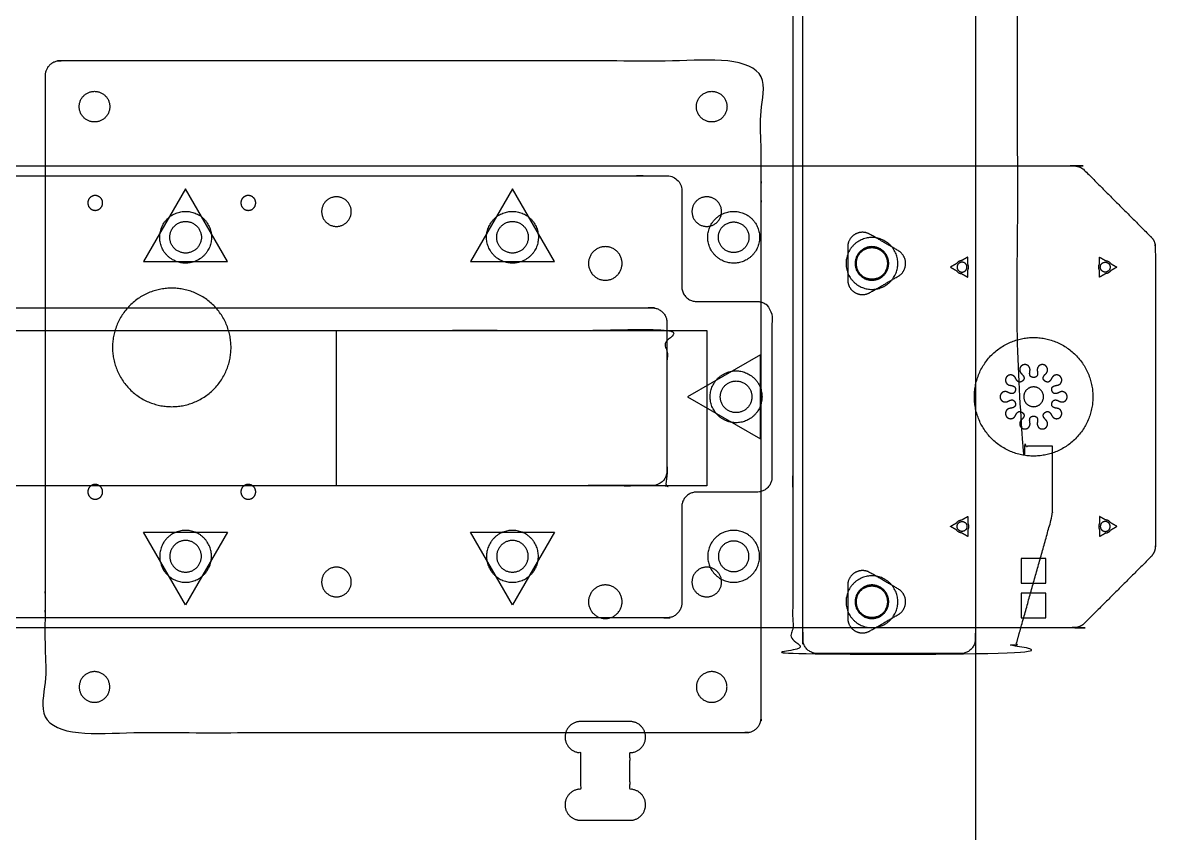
# Model space of a CAD drawing. Header units: millimetres. Extents: x -5 to 580, y 325 to 896.
# Drawn here: x 350.1 to 579.5, y 424.6 to 588.8 of the extents above; entities that cross this region are included whole.
import ezdxf

# ---------------------------------------------------------------- set-up
doc = ezdxf.new("R2010")
doc.units = ezdxf.units.MM
doc.header["$MEASUREMENT"] = 0
for name, color, linetype, true_color in [('Machine bed', 18, 'Continuous', 0x000000), ('X foundation', 18, 'Continuous', 0x000000), ('X plate', 18, 'Continuous', 0x000000), ('Y foundations', 18, 'Continuous', 0x000000), ('Y plates', 18, 'Continuous', 0x000000), ('Z plate', 18, 'Continuous', 0x000000)]:
    doc.layers.add(name, color=color, linetype=linetype, true_color=true_color)

msp = doc.modelspace()

# ---------------------------------------------------------------- linework, layer by layer
at = {"layer": 'Machine bed'}
for points, weights, knots in [([(279.9, 401), (282.13, 403.23), (284.35, 401), (350, 401), (415.65, 401), (417.87, 403.23), (420.1, 401), (422.33, 398.77), (420.1, 396.55), (420.1, 394.27), (420.1, 392), (420.1, 391.5), (420.6, 391.5), (425.1, 391.5), (439.6, 391.5), (440.1, 391.5), (440.1, 392), (440.1, 394.27), (440.1, 396.55), (437.87, 398.77), (440.1, 401), (442.33, 403.23), (444.55, 401), (468.1, 401), (491.65, 401), (493.87, 403.23), (496.1, 401), (498.33, 398.77), (496.1, 396.55), (496.1, 394.27), (496.1, 392), (496.1, 391.5), (496.6, 391.5), (511.1, 391.5), (515.6, 391.5), (516.1, 391.5), (516.1, 392), (516.1, 394.27), (516.1, 396.55), (513.87, 398.77), (516.1, 401), (518.33, 403.23), (520.55, 401), (525.8, 401), (543.05, 401), (543.05, 645.5), (543.05, 890), (543.05, 893), (540.05, 893), (350, 893), (159.95, 893), (156.95, 893), (156.95, 890), (156.95, 645.5), (156.95, 401), (162.2, 401), (179.45, 401), (181.67, 403.23), (183.9, 401), (186.13, 398.77), (183.9, 396.55), (183.9, 394.27), (183.9, 392), (183.9, 391.5), (184.4, 391.5), (188.9, 391.5), (203.4, 391.5), (203.9, 391.5), (203.9, 392), (203.9, 394.27), (203.9, 396.55), (201.67, 398.77), (203.9, 401), (206.13, 403.23), (208.35, 401), (231.9, 401), (255.45, 401), (257.67, 403.23), (259.9, 401), (262.13, 398.77), (259.9, 396.55), (259.9, 394.27), (259.9, 392), (259.9, 391.5), (260.4, 391.5), (274.9, 391.5), (279.4, 391.5), (279.9, 391.5), (279.9, 392), (279.9, 394.27), (279.9, 396.55), (277.67, 398.77), (279.9, 401)], [1, 0.707106781187, 1, 1, 1, 0.707106781187, 1, 0.707106781187, 1, 1, 1, 0.707106781184, 1, 1, 1, 0.707106781187, 1, 1, 1, 0.707106781187, 1, 0.707106781187, 1, 1, 1, 0.707106781187, 1, 0.707106781187, 1, 1, 1, 0.707106781183, 1, 1, 1, 0.707106781179, 1, 1, 1, 0.707106781187, 1, 0.707106781187, 1, 1, 1, 1, 1, 0.707106781187, 1, 1, 1, 0.707106781187, 1, 1, 1, 1, 1, 0.707106781187, 1, 0.707106781187, 1, 1, 1, 0.707106781187, 1, 1, 1, 0.707106781188, 1, 1, 1, 0.707106781187, 1, 0.707106781187, 1, 1, 1, 0.707106781187, 1, 0.707106781187, 1, 1, 1, 0.707106781187, 1, 1, 1, 0.707106781181, 1, 1, 1, 0.707106781187, 1], [0, 0, 0, 4.948008, 4.948008, 112.238463, 112.238463, 117.186471, 117.186471, 122.13448, 122.13448, 122.870879, 122.870879, 123.656278, 123.656278, 129.769078, 129.769078, 130.554476, 130.554476, 131.290875, 131.290875, 136.238884, 136.238884, 141.186892, 141.186892, 232.277347, 232.277347, 237.225355, 237.225355, 242.173364, 242.173364, 242.909763, 242.909763, 243.695161, 243.695161, 249.807961, 249.807961, 250.593359, 250.593359, 251.329759, 251.329759, 256.277767, 256.277767, 261.225776, 261.225776, 271.722326, 271.722326, 701.08818, 701.08818, 705.800569, 705.800569, 1085.903215, 1085.903215, 1090.615604, 1090.615604, 1519.981457, 1519.981457, 1530.478008, 1530.478008, 1535.426016, 1535.426016, 1540.374025, 1540.374025, 1541.110424, 1541.110424, 1541.895822, 1541.895822, 1548.008622, 1548.008622, 1548.79402, 1548.79402, 1549.53042, 1549.53042, 1554.478428, 1554.478428, 1559.426437, 1559.426437, 1650.516891, 1650.516891, 1655.4649, 1655.4649, 1660.412908, 1660.412908, 1661.149308, 1661.149308, 1661.934706, 1661.934706, 1668.047506, 1668.047506, 1668.832904, 1668.832904, 1669.569304, 1669.569304, 1674.517312, 1674.517312, 1674.517312]), ([(527.42, 542.6), (528.92, 541.73), (528.92, 540), (528.92, 538.27), (527.42, 537.4), (524.56, 535.75), (521.69, 534.09), (520.19, 533.23), (518.69, 534.09), (517.19, 534.96), (517.19, 536.69), (517.19, 540), (517.19, 543.31), (517.19, 545.04), (518.69, 545.91), (520.19, 546.77), (521.69, 545.91), (524.56, 544.25), (527.42, 542.6)], [1, 0.866025403784, 1, 0.866025403784, 1, 1, 1, 0.866025403784, 1, 0.866025403784, 1, 1, 1, 0.866025403784, 1, 0.866025403784, 1, 1, 1], [0, 0, 0, 3.141593, 3.141593, 6.283185, 6.283185, 12.395289, 12.395289, 15.536881, 15.536881, 18.678474, 18.678474, 24.790578, 24.790578, 27.93217, 27.93217, 31.073763, 31.073763, 37.185866, 37.185866, 37.185866]), ([(471.5, 540), (471.5, 536.6), (468.1, 536.6), (464.7, 536.6), (464.7, 540), (464.7, 543.4), (468.1, 543.4), (471.5, 543.4), (471.5, 540)], [1, 0.707106781187, 1, 0.707106781187, 1, 0.707106781187, 1, 0.707106781187, 1], [-20.106193, -20.106193, -20.106193, -15.079645, -15.079645, -10.053096, -10.053096, -5.026548, -5.026548, 0, 0, 0]), ([(525.5, 540), (525.5, 536.6), (522.1, 536.6), (518.7, 536.6), (518.7, 540), (518.7, 543.4), (522.1, 543.4), (525.5, 543.4), (525.5, 540)], [1, 0.707106781187, 1, 0.707106781187, 1, 0.707106781187, 1, 0.707106781187, 1], [-20.106193, -20.106193, -20.106193, -15.079645, -15.079645, -10.053096, -10.053096, -5.026548, -5.026548, 0, 0, 0]), ([(527.42, 474.1), (528.92, 473.23), (528.92, 471.5), (528.92, 469.77), (527.42, 468.9), (524.56, 467.25), (521.69, 465.59), (520.19, 464.73), (518.69, 465.59), (517.19, 466.46), (517.19, 468.19), (517.19, 471.5), (517.19, 474.81), (517.19, 476.54), (518.69, 477.41), (520.19, 478.27), (521.69, 477.41), (524.56, 475.75), (527.42, 474.1)], [1, 0.866025403784, 1, 0.866025403784, 1, 1, 1, 0.866025403784, 1, 0.866025403784, 1, 1, 1, 0.866025403784, 1, 0.866025403784, 1, 1, 1], [0, 0, 0, 3.141593, 3.141593, 6.283185, 6.283185, 12.395289, 12.395289, 15.536881, 15.536881, 18.678474, 18.678474, 24.790578, 24.790578, 27.93217, 27.93217, 31.073763, 31.073763, 37.185866, 37.185866, 37.185866]), ([(471.5, 471.5), (471.5, 468.1), (468.1, 468.1), (464.7, 468.1), (464.7, 471.5), (464.7, 474.9), (468.1, 474.9), (471.5, 474.9), (471.5, 471.5)], [1, 0.707106781187, 1, 0.707106781187, 1, 0.707106781187, 1, 0.707106781187, 1], [-20.106193, -20.106193, -20.106193, -15.079645, -15.079645, -10.053096, -10.053096, -5.026548, -5.026548, 0, 0, 0]), ([(525.5, 471.5), (525.5, 468.1), (522.1, 468.1), (518.7, 468.1), (518.7, 471.5), (518.7, 474.9), (522.1, 474.9), (525.5, 474.9), (525.5, 471.5)], [1, 0.707106781187, 1, 0.707106781187, 1, 0.707106781187, 1, 0.707106781187, 1], [-20.106193, -20.106193, -20.106193, -15.079645, -15.079645, -10.053096, -10.053096, -5.026548, -5.026548, 0, 0, 0]), ([(463.1, 447.25), (468.1, 447.25), (473.1, 447.25), (476.25, 447.25), (476.25, 444.1), (476.25, 440.95), (473.1, 440.95), (473.1, 437.25), (473.1, 433.55), (476.25, 433.55), (476.25, 430.4), (476.25, 427.25), (473.1, 427.25), (468.1, 427.25), (463.1, 427.25), (459.95, 427.25), (459.95, 430.4), (459.95, 433.55), (463.1, 433.55), (463.1, 437.25), (463.1, 440.95), (459.95, 440.95), (459.95, 444.1), (459.95, 447.25), (463.1, 447.25)], [1, 1, 1, 0.707106781187, 1, 0.707106781187, 1, 1, 1, 0.707106781187, 1, 0.707106781187, 1, 1, 1, 0.707106781187, 1, 0.707106781187, 1, 1, 1, 0.707106781187, 1, 0.707106781187, 1], [13.584, 13.584, 13.584, 20.376, 20.376, 25.324008, 25.324008, 30.272017, 30.272017, 32.785057, 32.785057, 37.733065, 37.733065, 42.681074, 42.681074, 49.473074, 49.473074, 54.421082, 54.421082, 59.369091, 59.369091, 61.882131, 61.882131, 66.830139, 66.830139, 71.778147, 71.778147, 71.778147])]:
    msp.add_rational_spline(points, weights, degree=2, knots=knots, dxfattribs=at)
at = {"layer": 'X foundation'}
for points in [[(383.1, 555.12), (374.6, 540.39), (391.6, 540.39)], [(449.3, 555.12), (440.8, 540.39), (457.8, 540.39)], [(484.77, 513), (499.5, 504.5), (499.5, 521.5)], [(383.1, 470.88), (374.6, 485.61), (391.6, 485.61)], [(449.3, 470.88), (440.8, 485.61), (457.8, 485.61)]]:
    msp.add_lwpolyline(points, close=True, dxfattribs=at)
for points, weights, knots in [([(216.41, 535.3), (216.41, 532.3), (213.41, 532.3), (206.16, 532.3), (199.92, 532.3), (196.92, 532.3), (196.92, 529.3), (196.92, 513), (196.92, 496.7), (196.92, 493.7), (199.92, 493.7), (206.16, 493.7), (213.41, 493.7), (216.41, 493.7), (216.41, 490.7), (216.41, 480.97), (216.41, 471.25), (216.41, 468.25), (219.41, 468.25), (350, 468.25), (480.59, 468.25), (483.59, 468.25), (483.59, 471.25), (483.59, 480.97), (483.59, 490.7), (483.59, 493.7), (486.59, 493.7), (493.22, 493.7), (498.85, 493.7), (501.85, 493.7), (501.85, 496.7), (501.85, 513), (501.85, 529.3), (501.85, 532.3), (498.85, 532.3), (493.22, 532.3), (486.59, 532.3), (483.59, 532.3), (483.59, 535.3), (483.59, 545.02), (483.59, 554.75), (483.59, 557.75), (480.59, 557.75), (350, 557.75), (219.41, 557.75), (216.41, 557.75), (216.41, 554.75), (216.41, 545.02), (216.41, 535.3)], [1, 0.707106781187, 1, 1, 1, 0.707106781187, 1, 1, 1, 0.707106781187, 1, 1, 1, 0.707106781187, 1, 1, 1, 0.707106781187, 1, 1, 1, 0.707106781187, 1, 1, 1, 0.707106781187, 1, 1, 1, 0.707106781187, 1, 1, 1, 0.707106781187, 1, 1, 1, 0.707106781187, 1, 1, 1, 0.707106781187, 1, 1, 1, 0.707106781187, 1, 1, 1], [0, 0, 0, 4.712389, 4.712389, 17.197475, 17.197475, 21.909864, 21.909864, 54.509864, 54.509864, 59.222253, 59.222253, 71.707339, 71.707339, 76.419728, 76.419728, 95.869728, 95.869728, 100.582117, 100.582117, 363.767945, 363.767945, 368.480334, 368.480334, 387.930334, 387.930334, 392.642723, 392.642723, 403.899809, 403.899809, 408.612198, 408.612198, 441.212198, 441.212198, 445.924587, 445.924587, 457.181673, 457.181673, 461.894062, 461.894062, 481.344062, 481.344062, 486.056451, 486.056451, 749.242279, 749.242279, 753.954668, 753.954668, 773.404668, 773.404668, 773.404668]), ([(383.1, 548.5), (379.9, 548.5), (379.9, 545.3), (379.9, 542.1), (383.1, 542.1), (386.3, 542.1), (386.3, 545.3), (386.3, 548.5), (383.1, 548.5)], [1, 0.707106781187, 1, 0.707106781187, 1, 0.707106781187, 1, 0.707106781187, 1], [-20.106193, -20.106193, -20.106193, -15.079645, -15.079645, -10.053096, -10.053096, -5.026548, -5.026548, 0, 0, 0]), ([(449.3, 548.5), (446.1, 548.5), (446.1, 545.3), (446.1, 542.1), (449.3, 542.1), (452.5, 542.1), (452.5, 545.3), (452.5, 548.5), (449.3, 548.5)], [1, 0.707106781187, 1, 0.707106781187, 1, 0.707106781187, 1, 0.707106781187, 1], [-20.106193, -20.106193, -20.106193, -15.079645, -15.079645, -10.053096, -10.053096, -5.026548, -5.026548, 0, 0, 0]), ([(219.41, 498), (219.41, 495), (222.41, 495), (350, 495), (477.59, 495), (480.59, 495), (480.59, 498), (480.59, 513), (480.59, 528), (480.59, 531), (477.59, 531), (350, 531), (222.41, 531), (219.41, 531), (219.41, 528), (219.41, 513), (219.41, 498)], [1, 0.707106781187, 1, 1, 1, 0.707106781187, 1, 1, 1, 0.707106781187, 1, 1, 1, 0.707106781187, 1, 1, 1], [0, 0, 0, 4.712389, 4.712389, 250.596837, 250.596837, 255.309226, 255.309226, 278.731031, 278.731031, 283.44342, 283.44342, 529.327868, 529.327868, 534.040257, 534.040257, 557.462062, 557.462062, 557.462062]), ([(491.39, 513), (491.39, 509.8), (494.59, 509.8), (497.79, 509.8), (497.79, 513), (497.79, 516.2), (494.59, 516.2), (491.39, 516.2), (491.39, 513)], [1, 0.707106781187, 1, 0.707106781187, 1, 0.707106781187, 1, 0.707106781187, 1], [-20.106193, -20.106193, -20.106193, -15.079645, -15.079645, -10.053096, -10.053096, -5.026548, -5.026548, 0, 0, 0]), ([(383.1, 477.5), (379.9, 477.5), (379.9, 480.7), (379.9, 483.9), (383.1, 483.9), (386.3, 483.9), (386.3, 480.7), (386.3, 477.5), (383.1, 477.5)], [1, 0.707106781187, 1, 0.707106781187, 1, 0.707106781187, 1, 0.707106781187, 1], [-20.106193, -20.106193, -20.106193, -15.079645, -15.079645, -10.053096, -10.053096, -5.026548, -5.026548, 0, 0, 0]), ([(449.3, 477.5), (446.1, 477.5), (446.1, 480.7), (446.1, 483.9), (449.3, 483.9), (452.5, 483.9), (452.5, 480.7), (452.5, 477.5), (449.3, 477.5)], [1, 0.707106781187, 1, 0.707106781187, 1, 0.707106781187, 1, 0.707106781187, 1], [-20.106193, -20.106193, -20.106193, -15.079645, -15.079645, -10.053096, -10.053096, -5.026548, -5.026548, 0, 0, 0])]:
    msp.add_rational_spline(points, weights, degree=2, knots=knots, dxfattribs=at)
at = {"layer": 'X plate'}
for points in [[(557.35, 480.25), (552.35, 480.25), (552.35, 475.25), (557.35, 475.25)], [(557.35, 473.25), (552.35, 473.25), (552.35, 468.25), (557.35, 468.25)]]:
    msp.add_lwpolyline(points, close=True, dxfattribs=at)
for points, weights, knots in [([(136.99, 559.75), (135.75, 559.75), (134.87, 558.87), (128.12, 552.12), (121.38, 545.38), (120.5, 544.5), (120.5, 543.26), (120.5, 513), (120.5, 482.74), (120.5, 481.5), (121.38, 480.62), (128.12, 473.87), (134.87, 467.13), (135.75, 466.25), (136.99, 466.25), (350, 466.25), (563.01, 466.25), (564.25, 466.25), (565.13, 467.13), (571.87, 473.87), (578.62, 480.62), (579.5, 481.5), (579.5, 482.74), (579.5, 513), (579.5, 543.26), (579.5, 544.5), (578.62, 545.38), (571.87, 552.12), (565.13, 558.87), (564.25, 559.75), (563.01, 559.75), (350, 559.75), (136.99, 559.75)], [1, 0.923879532511, 1, 1, 1, 0.923879532511, 1, 1, 1, 0.923879532511, 1, 1, 1, 0.923879532511, 1, 1, 1, 0.923879532511, 1, 1, 1, 0.923879532511, 1, 1, 1, 0.923879532511, 1, 1, 1, 0.923879532511, 1, 1, 1], [0, 0, 0, 2.356194, 2.356194, 21.43767, 21.43767, 23.793864, 23.793864, 84.308583, 84.308583, 86.664778, 86.664778, 105.746253, 105.746253, 108.102447, 108.102447, 534.117166, 534.117166, 536.473361, 536.473361, 555.554836, 555.554836, 557.91103, 557.91103, 618.425749, 618.425749, 620.781943, 620.781943, 639.863419, 639.863419, 642.219613, 642.219613, 1068.234332, 1068.234332, 1068.234332]), ([(377.85, 545.3), (377.85, 540.05), (383.1, 540.05), (388.35, 540.05), (388.35, 545.3), (388.35, 550.55), (383.1, 550.55), (377.85, 550.55), (377.85, 545.3)], [1, 0.707106781187, 1, 0.707106781187, 1, 0.707106781187, 1, 0.707106781187, 1], [0, 0, 0, 8.246681, 8.246681, 16.493361, 16.493361, 24.740042, 24.740042, 32.986723, 32.986723, 32.986723]), ([(383.1, 548.5), (379.9, 548.5), (379.9, 545.3), (379.9, 542.1), (383.1, 542.1), (386.3, 542.1), (386.3, 545.3), (386.3, 548.5), (383.1, 548.5)], [1, 0.707106781187, 1, 0.707106781187, 1, 0.707106781187, 1, 0.707106781187, 1], [-20.106193, -20.106193, -20.106193, -15.079645, -15.079645, -10.053096, -10.053096, -5.026548, -5.026548, 0, 0, 0]), ([(444.05, 545.3), (444.05, 540.05), (449.3, 540.05), (454.55, 540.05), (454.55, 545.3), (454.55, 550.55), (449.3, 550.55), (444.05, 550.55), (444.05, 545.3)], [1, 0.707106781187, 1, 0.707106781187, 1, 0.707106781187, 1, 0.707106781187, 1], [0, 0, 0, 8.246681, 8.246681, 16.493361, 16.493361, 24.740042, 24.740042, 32.986723, 32.986723, 32.986723]), ([(449.3, 548.5), (446.1, 548.5), (446.1, 545.3), (446.1, 542.1), (449.3, 542.1), (452.5, 542.1), (452.5, 545.3), (452.5, 548.5), (449.3, 548.5)], [1, 0.707106781187, 1, 0.707106781187, 1, 0.707106781187, 1, 0.707106781187, 1], [-20.106193, -20.106193, -20.106193, -15.079645, -15.079645, -10.053096, -10.053096, -5.026548, -5.026548, 0, 0, 0]), ([(488.85, 545.3), (488.85, 540.05), (494.1, 540.05), (499.35, 540.05), (499.35, 545.3), (499.35, 550.55), (494.1, 550.55), (488.85, 550.55), (488.85, 545.3)], [1, 0.707106781187, 1, 0.707106781187, 1, 0.707106781187, 1, 0.707106781187, 1], [0, 0, 0, 8.246681, 8.246681, 16.493361, 16.493361, 24.740042, 24.740042, 32.986723, 32.986723, 32.986723]), ([(494.1, 548.4), (491, 548.4), (491, 545.3), (491, 542.2), (494.1, 542.2), (497.2, 542.2), (497.2, 545.3), (497.2, 548.4), (494.1, 548.4)], [1, 0.707106781187, 1, 0.707106781187, 1, 0.707106781187, 1, 0.707106781187, 1], [-20.106193, -20.106193, -20.106193, -15.079645, -15.079645, -10.053096, -10.053096, -5.026548, -5.026548, 0, 0, 0]), ([(539.25, 538.53), (538.62, 538.89), (537.99, 539.25), (538.62, 539.61), (539.25, 539.97), (539.61, 540.53), (540.27, 540.57), (540.9, 540.93), (541.53, 541.29), (541.53, 540.57), (541.53, 539.84), (541.67, 539.56), (541.67, 539.25), (541.67, 538.94), (541.53, 538.66), (541.53, 537.93), (541.53, 537.21), (540.9, 537.57), (540.27, 537.93), (539.61, 537.97), (539.25, 538.53)], [1, 1, 1, 1, 1, 0.950964988821, 1.13318802763, 1.13318802763, 1.13318802763, 1.13318802763, 1.13318802763, 1.17822017994, 1.29405832456, 1.17822017994, 1.13318802763, 1.13318802763, 1.13318802763, 1.13318802763, 1.13318802763, 0.950964988821, 1], [30.697081, 30.697081, 30.697081, 34.814221, 34.814221, 38.931361, 38.931361, 42.506132, 42.506132, 46.623272, 46.623272, 50.740412, 50.740412, 52.612701, 52.612701, 54.48499, 54.48499, 58.602131, 58.602131, 62.719271, 62.719271, 66.294041, 66.294041, 66.294041]), ([(541.35, 539.25), (541.35, 538.25), (540.35, 538.25), (539.35, 538.25), (539.35, 539.25), (539.35, 540.25), (540.35, 540.25), (541.35, 540.25), (541.35, 539.25)], [1, 0.707106781187, 1, 0.707106781187, 1, 0.707106781187, 1, 0.707106781187, 1], [0, 0, 0, 1.570796, 1.570796, 3.141593, 3.141593, 4.712389, 4.712389, 6.283185, 6.283185, 6.283185]), ([(570.45, 538.53), (571.08, 538.89), (571.71, 539.25), (571.08, 539.61), (570.45, 539.97), (570.09, 540.53), (569.43, 540.57), (568.8, 540.93), (568.17, 541.29), (568.17, 540.57), (568.17, 539.84), (568.03, 539.56), (568.03, 539.25), (568.03, 538.94), (568.17, 538.66), (568.17, 537.93), (568.17, 537.21), (568.8, 537.57), (569.43, 537.93), (570.09, 537.97), (570.45, 538.53)], [1, 1, 1, 1, 1, 0.950964988821, 1.13318802763, 1.13318802763, 1.13318802763, 1.13318802763, 1.13318802763, 1.17822017994, 1.29405832456, 1.17822017994, 1.13318802763, 1.13318802763, 1.13318802763, 1.13318802763, 1.13318802763, 0.950964988821, 1], [30.697081, 30.697081, 30.697081, 34.814221, 34.814221, 38.931361, 38.931361, 42.506132, 42.506132, 46.623272, 46.623272, 50.740412, 50.740412, 52.612701, 52.612701, 54.48499, 54.48499, 58.602131, 58.602131, 62.719271, 62.719271, 66.294041, 66.294041, 66.294041]), ([(570.35, 539.25), (570.35, 540.25), (569.35, 540.25), (568.35, 540.25), (568.35, 539.25), (568.35, 538.25), (569.35, 538.25), (570.35, 538.25), (570.35, 539.25)], [1, 0.707106781187, 1, 0.707106781187, 1, 0.707106781187, 1, 0.707106781187, 1], [0, 0, 0, 1.570796, 1.570796, 3.141593, 3.141593, 4.712389, 4.712389, 6.283185, 6.283185, 6.283185]), ([(542.85, 513), (542.85, 501), (554.85, 501), (566.85, 501), (566.85, 513), (566.85, 525), (554.85, 525), (542.85, 525), (542.85, 513)], [1, 0.707106781187, 1, 0.707106781187, 1, 0.707106781187, 1, 0.707106781187, 1], [0, 0, 0, 18.849556, 18.849556, 37.699112, 37.699112, 56.548668, 56.548668, 75.398224, 75.398224, 75.398224]), ([(489.34, 513), (489.34, 507.75), (494.59, 507.75), (499.84, 507.75), (499.84, 513), (499.84, 518.25), (494.59, 518.25), (489.34, 518.25), (489.34, 513)], [1, 0.707106781187, 1, 0.707106781187, 1, 0.707106781187, 1, 0.707106781187, 1], [0, 0, 0, 8.246681, 8.246681, 16.493361, 16.493361, 24.740042, 24.740042, 32.986723, 32.986723, 32.986723]), ([(491.39, 513), (491.39, 509.8), (494.59, 509.8), (497.79, 509.8), (497.79, 513), (497.79, 516.2), (494.59, 516.2), (491.39, 516.2), (491.39, 513)], [1, 0.707106781187, 1, 0.707106781187, 1, 0.707106781187, 1, 0.707106781187, 1], [-20.106193, -20.106193, -20.106193, -15.079645, -15.079645, -10.053096, -10.053096, -5.026548, -5.026548, 0, 0, 0]), ([(539.25, 487.47), (538.62, 487.11), (537.99, 486.75), (538.62, 486.39), (539.25, 486.03), (539.61, 485.47), (540.27, 485.43), (540.9, 485.07), (541.53, 484.71), (541.53, 485.43), (541.53, 486.16), (541.67, 486.44), (541.67, 486.75), (541.67, 487.06), (541.53, 487.34), (541.53, 488.07), (541.53, 488.79), (540.9, 488.43), (540.27, 488.07), (539.61, 488.03), (539.25, 487.47)], [1, 1, 1, 1, 1, 0.950964988821, 1.13318802763, 1.13318802763, 1.13318802763, 1.13318802763, 1.13318802763, 1.17822017994, 1.29405832456, 1.17822017994, 1.13318802763, 1.13318802763, 1.13318802763, 1.13318802763, 1.13318802763, 0.950964988821, 1], [30.697081, 30.697081, 30.697081, 34.814221, 34.814221, 38.931361, 38.931361, 42.506132, 42.506132, 46.623272, 46.623272, 50.740412, 50.740412, 52.612701, 52.612701, 54.48499, 54.48499, 58.602131, 58.602131, 62.719271, 62.719271, 66.294041, 66.294041, 66.294041]), ([(570.45, 487.47), (571.08, 487.11), (571.71, 486.75), (571.08, 486.39), (570.45, 486.03), (570.09, 485.47), (569.43, 485.43), (568.8, 485.07), (568.17, 484.71), (568.17, 485.43), (568.17, 486.16), (568.03, 486.44), (568.03, 486.75), (568.03, 487.06), (568.17, 487.34), (568.17, 488.07), (568.17, 488.79), (568.8, 488.43), (569.43, 488.07), (570.09, 488.03), (570.45, 487.47)], [1, 1, 1, 1, 1, 0.950964988821, 1.13318802763, 1.13318802763, 1.13318802763, 1.13318802763, 1.13318802763, 1.17822017994, 1.29405832456, 1.17822017994, 1.13318802763, 1.13318802763, 1.13318802763, 1.13318802763, 1.13318802763, 0.950964988821, 1], [30.697081, 30.697081, 30.697081, 34.814221, 34.814221, 38.931361, 38.931361, 42.506132, 42.506132, 46.623272, 46.623272, 50.740412, 50.740412, 52.612701, 52.612701, 54.48499, 54.48499, 58.602131, 58.602131, 62.719271, 62.719271, 66.294041, 66.294041, 66.294041]), ([(539.35, 486.75), (539.35, 485.75), (540.35, 485.75), (541.35, 485.75), (541.35, 486.75), (541.35, 487.75), (540.35, 487.75), (539.35, 487.75), (539.35, 486.75)], [1, 0.707106781187, 1, 0.707106781187, 1, 0.707106781187, 1, 0.707106781187, 1], [0, 0, 0, 1.570796, 1.570796, 3.141593, 3.141593, 4.712389, 4.712389, 6.283185, 6.283185, 6.283185]), ([(568.35, 486.75), (568.35, 487.75), (569.35, 487.75), (570.35, 487.75), (570.35, 486.75), (570.35, 485.75), (569.35, 485.75), (568.35, 485.75), (568.35, 486.75)], [1, 0.707106781187, 1, 0.707106781187, 1, 0.707106781187, 1, 0.707106781187, 1], [0, 0, 0, 1.570796, 1.570796, 3.141593, 3.141593, 4.712389, 4.712389, 6.283185, 6.283185, 6.283185]), ([(377.85, 480.7), (377.85, 485.95), (383.1, 485.95), (388.35, 485.95), (388.35, 480.7), (388.35, 475.45), (383.1, 475.45), (377.85, 475.45), (377.85, 480.7)], [1, 0.707106781187, 1, 0.707106781187, 1, 0.707106781187, 1, 0.707106781187, 1], [0, 0, 0, 8.246681, 8.246681, 16.493361, 16.493361, 24.740042, 24.740042, 32.986723, 32.986723, 32.986723]), ([(444.05, 480.7), (444.05, 485.95), (449.3, 485.95), (454.55, 485.95), (454.55, 480.7), (454.55, 475.45), (449.3, 475.45), (444.05, 475.45), (444.05, 480.7)], [1, 0.707106781187, 1, 0.707106781187, 1, 0.707106781187, 1, 0.707106781187, 1], [0, 0, 0, 8.246681, 8.246681, 16.493361, 16.493361, 24.740042, 24.740042, 32.986723, 32.986723, 32.986723]), ([(488.85, 480.7), (488.85, 485.95), (494.1, 485.95), (499.35, 485.95), (499.35, 480.7), (499.35, 475.45), (494.1, 475.45), (488.85, 475.45), (488.85, 480.7)], [1, 0.707106781187, 1, 0.707106781187, 1, 0.707106781187, 1, 0.707106781187, 1], [0, 0, 0, 8.246681, 8.246681, 16.493361, 16.493361, 24.740042, 24.740042, 32.986723, 32.986723, 32.986723]), ([(383.1, 477.5), (379.9, 477.5), (379.9, 480.7), (379.9, 483.9), (383.1, 483.9), (386.3, 483.9), (386.3, 480.7), (386.3, 477.5), (383.1, 477.5)], [1, 0.707106781187, 1, 0.707106781187, 1, 0.707106781187, 1, 0.707106781187, 1], [-20.106193, -20.106193, -20.106193, -15.079645, -15.079645, -10.053096, -10.053096, -5.026548, -5.026548, 0, 0, 0]), ([(449.3, 477.5), (446.1, 477.5), (446.1, 480.7), (446.1, 483.9), (449.3, 483.9), (452.5, 483.9), (452.5, 480.7), (452.5, 477.5), (449.3, 477.5)], [1, 0.707106781187, 1, 0.707106781187, 1, 0.707106781187, 1, 0.707106781187, 1], [-20.106193, -20.106193, -20.106193, -15.079645, -15.079645, -10.053096, -10.053096, -5.026548, -5.026548, 0, 0, 0]), ([(494.1, 477.6), (491, 477.6), (491, 480.7), (491, 483.8), (494.1, 483.8), (497.2, 483.8), (497.2, 480.7), (497.2, 477.6), (494.1, 477.6)], [1, 0.707106781187, 1, 0.707106781187, 1, 0.707106781187, 1, 0.707106781187, 1], [-20.106193, -20.106193, -20.106193, -15.079645, -15.079645, -10.053096, -10.053096, -5.026548, -5.026548, 0, 0, 0])]:
    msp.add_rational_spline(points, weights, degree=2, knots=knots, dxfattribs=at)
msp.add_open_spline([(219.41, 495), (350, 495), (480.59, 495), (480.59, 510.73), (480.59, 526.45), (350, 526.45), (219.41, 526.45), (219.41, 510.73), (219.41, 495)], degree=2, knots=[-842.838497, -842.838497, -842.838497, -591.172746, -591.172746, -563.06658, -563.06658, -311.400828, -311.400828, -283.294663, -283.294663, -283.294663], dxfattribs=at)
at = {"layer": 'Y foundations'}
for points, weights, knots in [([(540.05, 893), (525.58, 893), (511.1, 893), (508.1, 893), (508.1, 890), (508.1, 677), (508.1, 464), (508.1, 461), (511.1, 461), (525.58, 461), (540.05, 461), (543.05, 461), (543.05, 464), (543.05, 677), (543.05, 890), (543.05, 893), (540.05, 893)], [1, 1, 1, 0.707106781187, 1, 1, 1, 0.707106781187, 1, 1, 1, 0.707106781187, 1, 1, 1, 0.707106781187, 1], [-459.663712, -459.663712, -459.663712, -430.712389, -430.712389, -426, -426, 0, 0, 4.712389, 4.712389, 33.663712, 33.663712, 38.376101, 38.376101, 464.376101, 464.376101, 469.08849, 469.08849, 469.08849]), ([(525.3, 540), (525.3, 536.8), (522.1, 536.8), (518.9, 536.8), (518.9, 540), (518.9, 543.2), (522.1, 543.2), (525.3, 543.2), (525.3, 540)], [1, 0.707106781187, 1, 0.707106781187, 1, 0.707106781187, 1, 0.707106781187, 1], [-20.106193, -20.106193, -20.106193, -15.079645, -15.079645, -10.053096, -10.053096, -5.026548, -5.026548, 0, 0, 0]), ([(525.3, 471.5), (525.3, 468.3), (522.1, 468.3), (518.9, 468.3), (518.9, 471.5), (518.9, 474.7), (522.1, 474.7), (525.3, 474.7), (525.3, 471.5)], [1, 0.707106781187, 1, 0.707106781187, 1, 0.707106781187, 1, 0.707106781187, 1], [-20.106193, -20.106193, -20.106193, -15.079645, -15.079645, -10.053096, -10.053096, -5.026548, -5.026548, 0, 0, 0])]:
    msp.add_rational_spline(points, weights, degree=2, knots=knots, dxfattribs=at)
at = {"layer": 'Y plates'}
for points, weights, degree, knots in [([(558.65, 503), (558.65, 496.41), (558.65, 489.83), (558.65, 489), (558.43, 488.21), (554.92, 475.7), (551.41, 463.19), (550.8, 461), (548.52, 461), (529.81, 461), (509.05, 461), (506.05, 461), (506.05, 464), (506.05, 677), (506.05, 890), (506.05, 893), (509.05, 893), (529.45, 893), (548.6, 893), (551.6, 893), (551.6, 890), (551.6, 696.5), (551.6, 503), (554.72, 503), (558.65, 503)], [1, 1, 1, 0.990672060734, 1, 1, 1, 0.796866700146, 1, 1, 1, 0.707106781186, 1, 1, 1, 0.707106781186, 1, 1, 1, 0.707106781186, 1, 1, 1, 1, 1], 2, [833.850437, 833.850437, 833.850437, 847.025133, 847.025133, 848.665448, 848.665448, 874.646991, 874.646991, 878.539223, 878.539223, 879.41569, 879.41569, 884.128079, 884.128079, 1310.128079, 1310.128079, 1314.840468, 1314.840468, 1315.699942, 1315.699942, 1320.412331, 1320.412331, 1707.411008, 1707.411008, 1715.262768, 1715.262768, 1715.262768]), ([(527.35, 540), (527.35, 534.75), (522.1, 534.75), (516.85, 534.75), (516.85, 540), (516.85, 545.25), (522.1, 545.25), (527.35, 545.25), (527.35, 540)], [1, 0.707106781187, 1, 0.707106781187, 1, 0.707106781187, 1, 0.707106781187, 1], 2, [-32.986723, -32.986723, -32.986723, -24.740042, -24.740042, -16.493361, -16.493361, -8.246681, -8.246681, 0, 0, 0]), ([(525.3, 540), (525.3, 543.2), (522.1, 543.2), (518.9, 543.2), (518.9, 540), (518.9, 536.8), (522.1, 536.8), (525.3, 536.8), (525.3, 540)], [1, 0.707106781187, 1, 0.707106781187, 1, 0.707106781187, 1, 0.707106781187, 1], 2, [0, 0, 0, 5.026548, 5.026548, 10.053096, 10.053096, 15.079645, 15.079645, 20.106193, 20.106193, 20.106193]), ([(549.46, 512.01), (549.27, 511.94), (549.06, 511.92), (548.86, 511.95), (548.67, 512.02), (548.5, 512.14), (548.33, 512.26), (548.2, 512.41), (548.1, 512.6), (548.05, 512.8), (548.05, 513), (548.05, 513.2), (548.1, 513.4), (548.2, 513.59), (548.33, 513.74), (548.5, 513.86), (548.67, 513.98), (548.86, 514.05), (549.06, 514.08), (549.27, 514.06), (549.46, 513.99), (549.74, 513.88), (549.99, 513.68), (550.5, 513.48), (550.77, 513.65), (550.96, 513.89), (551.05, 514), (551.12, 514.13), (551.16, 514.28), (551.18, 514.42), (551.18, 514.57), (551.17, 514.87), (551.05, 515.17), (550.52, 515.31), (550.2, 515.29), (549.91, 515.37), (549.71, 515.43), (549.53, 515.53), (549.38, 515.67), (549.27, 515.85), (549.21, 516.04), (549.14, 516.23), (549.12, 516.44), (549.15, 516.64), (549.23, 516.83), (549.35, 517), (549.47, 517.16), (549.63, 517.3), (549.81, 517.39), (550.01, 517.43), (550.22, 517.43), (550.42, 517.43), (550.62, 517.37), (550.8, 517.27), (550.96, 517.13), (551.07, 516.97), (551.24, 516.72), (551.32, 516.41), (551.62, 515.94), (551.93, 515.92), (552.22, 516.01), (552.36, 516.05), (552.5, 516.11), (552.62, 516.2), (552.72, 516.31), (552.8, 516.43), (552.97, 516.68), (553.05, 516.99), (552.7, 517.41), (552.43, 517.58), (552.25, 517.82), (552.12, 517.98), (552.04, 518.17), (552, 518.37), (552.01, 518.58), (552.07, 518.77), (552.13, 518.97), (552.23, 519.15), (552.38, 519.3), (552.56, 519.4), (552.75, 519.47), (552.94, 519.53), (553.15, 519.55), (553.35, 519.51), (553.54, 519.43), (553.71, 519.31), (553.87, 519.18), (554, 519.02), (554.09, 518.84), (554.13, 518.63), (554.12, 518.43), (554.11, 518.13), (553.99, 517.83), (553.96, 517.28), (554.21, 517.08), (554.49, 516.98), (554.63, 516.93), (554.78, 516.9), (554.92, 516.9), (555.07, 516.93), (555.21, 516.98), (555.49, 517.08), (555.74, 517.28), (555.71, 517.83), (555.59, 518.13), (555.58, 518.43), (555.57, 518.63), (555.61, 518.84), (555.7, 519.02), (555.83, 519.18), (555.99, 519.31), (556.16, 519.43), (556.35, 519.51), (556.55, 519.55), (556.76, 519.53), (556.95, 519.47), (557.14, 519.4), (557.32, 519.3), (557.47, 519.15), (557.57, 518.97), (557.63, 518.77), (557.69, 518.58), (557.7, 518.37), (557.66, 518.17), (557.58, 517.98), (557.45, 517.82), (557.27, 517.58), (557, 517.41), (556.65, 516.99), (556.73, 516.68), (556.9, 516.43), (556.98, 516.31), (557.08, 516.2), (557.2, 516.11), (557.34, 516.05), (557.48, 516.01), (557.77, 515.92), (558.08, 515.94), (558.38, 516.41), (558.46, 516.72), (558.63, 516.97), (558.74, 517.13), (558.9, 517.27), (559.08, 517.37), (559.28, 517.43), (559.48, 517.43), (559.69, 517.43), (559.89, 517.39), (560.07, 517.3), (560.23, 517.16), (560.35, 517), (560.47, 516.83), (560.55, 516.64), (560.58, 516.44), (560.56, 516.23), (560.49, 516.04), (560.43, 515.85), (560.32, 515.67), (560.17, 515.53), (559.99, 515.43), (559.79, 515.37), (559.5, 515.29), (559.18, 515.31), (558.65, 515.17), (558.53, 514.87), (558.52, 514.57), (558.52, 514.42), (558.54, 514.28), (558.58, 514.13), (558.65, 514), (558.74, 513.89), (558.93, 513.65), (559.2, 513.48), (559.71, 513.68), (559.96, 513.88), (560.24, 513.99), (560.43, 514.06), (560.64, 514.08), (560.84, 514.05), (561.03, 513.98), (561.2, 513.86), (561.37, 513.74), (561.5, 513.59), (561.6, 513.4), (561.65, 513.2), (561.65, 513), (561.65, 512.8), (561.6, 512.6), (561.5, 512.41), (561.37, 512.26), (561.2, 512.14), (561.03, 512.02), (560.84, 511.95), (560.64, 511.92), (560.43, 511.94), (560.24, 512.01), (559.96, 512.12), (559.71, 512.32), (559.2, 512.52), (558.93, 512.35), (558.74, 512.11), (558.65, 512), (558.58, 511.87), (558.54, 511.72), (558.52, 511.58), (558.52, 511.43), (558.53, 511.13), (558.65, 510.83), (559.18, 510.69), (559.5, 510.71), (559.79, 510.63), (559.99, 510.57), (560.17, 510.47), (560.32, 510.33), (560.43, 510.15), (560.49, 509.96), (560.56, 509.77), (560.58, 509.56), (560.55, 509.36), (560.47, 509.17), (560.35, 509), (560.23, 508.84), (560.07, 508.7), (559.89, 508.61), (559.69, 508.57), (559.48, 508.57), (559.28, 508.57), (559.08, 508.63), (558.9, 508.73), (558.74, 508.87), (558.63, 509.03), (558.46, 509.28), (558.38, 509.59), (558.08, 510.06), (557.77, 510.08), (557.48, 509.99), (557.34, 509.95), (557.2, 509.89), (557.08, 509.8), (556.98, 509.69), (556.9, 509.57), (556.73, 509.32), (556.65, 509.01), (557, 508.59), (557.27, 508.42), (557.45, 508.18), (557.58, 508.02), (557.66, 507.83), (557.7, 507.63), (557.69, 507.42), (557.63, 507.23), (557.57, 507.03), (557.47, 506.85), (557.32, 506.7), (557.14, 506.6), (556.95, 506.53), (556.76, 506.47), (556.55, 506.45), (556.35, 506.49), (556.16, 506.57), (555.99, 506.69), (555.83, 506.82), (555.7, 506.98), (555.61, 507.16), (555.57, 507.37), (555.58, 507.57), (555.59, 507.87), (555.71, 508.17), (555.74, 508.72), (555.49, 508.92), (555.21, 509.02), (555.07, 509.07), (554.92, 509.1), (554.78, 509.1), (554.63, 509.07), (554.49, 509.02), (554.21, 508.92), (553.96, 508.72), (553.99, 508.17), (554.11, 507.87), (554.12, 507.57), (554.13, 507.37), (554.09, 507.16), (554, 506.98), (553.87, 506.82), (553.71, 506.69), (553.54, 506.57), (553.35, 506.49), (553.15, 506.45), (552.94, 506.47), (552.75, 506.53), (552.56, 506.6), (552.38, 506.7), (552.23, 506.85), (552.13, 507.03), (552.07, 507.23), (552.01, 507.42), (552, 507.63), (552.04, 507.83), (552.12, 508.02), (552.25, 508.18), (552.43, 508.42), (552.7, 508.59), (553.05, 509.01), (552.97, 509.32), (552.8, 509.57), (552.72, 509.69), (552.62, 509.8), (552.5, 509.89), (552.36, 509.95), (552.22, 509.99), (551.93, 510.08), (551.62, 510.06), (551.32, 509.59), (551.24, 509.28), (551.07, 509.03), (550.96, 508.87), (550.8, 508.73), (550.62, 508.63), (550.42, 508.57), (550.22, 508.57), (550.01, 508.57), (549.81, 508.61), (549.63, 508.7), (549.47, 508.84), (549.35, 509), (549.23, 509.17), (549.15, 509.36), (549.12, 509.56), (549.14, 509.77), (549.21, 509.96), (549.27, 510.15), (549.38, 510.33), (549.53, 510.47), (549.71, 510.57), (549.91, 510.63), (550.2, 510.71), (550.52, 510.69), (551.05, 510.83), (551.17, 511.13), (551.18, 511.43), (551.18, 511.58), (551.16, 511.72), (551.12, 511.87), (551.05, 512), (550.96, 512.11), (550.77, 512.35), (550.5, 512.52), (549.99, 512.32), (549.74, 512.12), (549.46, 512.01)], [1, 0.954804333271, 0.932206499907, 0.932206499907, 0.954804333271, 1, 0.954804333271, 0.932206499907, 0.932206499907, 0.954804333271, 1, 0.954804333271, 0.932206499907, 0.932206499907, 0.954804333271, 1, 0.954804333271, 0.932206499907, 0.932206499907, 0.954804333271, 1, 1, 1, 1, 1, 1, 0.975877048314, 0.963815572472, 0.963815572472, 0.975877048314, 1, 1, 1, 1, 1, 1, 0.954804333271, 0.932206499907, 0.932206499907, 0.954804333271, 1, 0.954804333271, 0.932206499907, 0.932206499907, 0.954804333271, 1, 0.954804333271, 0.932206499907, 0.932206499907, 0.954804333271, 1, 0.954804333271, 0.932206499907, 0.932206499907, 0.954804333271, 1, 1, 1, 1, 1, 1, 0.975877048314, 0.963815572472, 0.963815572472, 0.975877048314, 1, 1, 1, 1, 1, 1, 0.954804333271, 0.932206499907, 0.932206499907, 0.954804333271, 1, 0.954804333271, 0.932206499907, 0.932206499907, 0.954804333271, 1, 0.954804333271, 0.932206499907, 0.932206499907, 0.954804333271, 1, 0.954804333271, 0.932206499907, 0.932206499907, 0.954804333271, 1, 1, 1, 1, 1, 1, 0.975877048314, 0.963815572472, 0.963815572472, 0.975877048314, 1, 1, 1, 1, 1, 1, 0.954804333271, 0.932206499907, 0.932206499907, 0.954804333271, 1, 0.954804333271, 0.932206499907, 0.932206499907, 0.954804333271, 1, 0.954804333271, 0.932206499907, 0.932206499907, 0.954804333271, 1, 0.954804333271, 0.932206499907, 0.932206499907, 0.954804333271, 1, 1, 1, 1, 1, 1, 0.975877048314, 0.963815572472, 0.963815572472, 0.975877048314, 1, 1, 1, 1, 1, 1, 0.954804333271, 0.932206499907, 0.932206499907, 0.954804333271, 1, 0.954804333271, 0.932206499907, 0.932206499907, 0.954804333271, 1, 0.954804333271, 0.932206499907, 0.932206499907, 0.954804333271, 1, 0.954804333271, 0.932206499907, 0.932206499907, 0.954804333271, 1, 1, 1, 1, 1, 1, 0.975877048314, 0.963815572472, 0.963815572472, 0.975877048314, 1, 1, 1, 1, 1, 1, 0.954804333271, 0.932206499907, 0.932206499907, 0.954804333271, 1, 0.954804333271, 0.932206499907, 0.932206499907, 0.954804333271, 1, 0.954804333271, 0.932206499907, 0.932206499907, 0.954804333271, 1, 0.954804333271, 0.932206499907, 0.932206499907, 0.954804333271, 1, 1, 1, 1, 1, 1, 0.975877048314, 0.963815572472, 0.963815572472, 0.975877048314, 1, 1, 1, 1, 1, 1, 0.954804333271, 0.932206499907, 0.932206499907, 0.954804333271, 1, 0.954804333271, 0.932206499907, 0.932206499907, 0.954804333271, 1, 0.954804333271, 0.932206499907, 0.932206499907, 0.954804333271, 1, 0.954804333271, 0.932206499907, 0.932206499907, 0.954804333271, 1, 1, 1, 1, 1, 1, 0.975877048314, 0.963815572472, 0.963815572472, 0.975877048314, 1, 1, 1, 1, 1, 1, 0.954804333271, 0.932206499907, 0.932206499907, 0.954804333271, 1, 0.954804333271, 0.932206499907, 0.932206499907, 0.954804333271, 1, 0.954804333271, 0.932206499907, 0.932206499907, 0.954804333271, 1, 0.954804333271, 0.932206499907, 0.932206499907, 0.954804333271, 1, 1, 1, 1, 1, 1, 0.975877048314, 0.963815572472, 0.963815572472, 0.975877048314, 1, 1, 1, 1, 1, 1, 0.954804333271, 0.932206499907, 0.932206499907, 0.954804333271, 1, 0.954804333271, 0.932206499907, 0.932206499907, 0.954804333271, 1, 0.954804333271, 0.932206499907, 0.932206499907, 0.954804333271, 1, 0.954804333271, 0.932206499907, 0.932206499907, 0.954804333271, 1, 1, 1, 1, 1, 1, 0.975877048314, 0.963815572472, 0.963815572472, 0.975877048314, 1, 1, 1, 1, 1, 1, 0.954804333271, 0.932206499907, 0.932206499907, 0.954804333271, 1, 0.954804333271, 0.932206499907, 0.932206499907, 0.954804333271, 1, 0.954804333271, 0.932206499907, 0.932206499907, 0.954804333271, 1, 0.954804333271, 0.932206499907, 0.932206499907, 0.954804333271, 1, 1, 1, 1, 1, 1, 0.975877048314, 0.963815572472, 0.963815572472, 0.975877048314, 1, 1, 1, 1, 1, 1], 5, [2.733038, 2.733038, 2.733038, 2.733038, 2.733038, 2.733038, 3.740966, 3.740966, 3.740966, 3.740966, 3.740966, 4.748894, 4.748894, 4.748894, 4.748894, 4.748894, 5.756821, 5.756821, 5.756821, 5.756821, 5.756821, 6.764749, 6.764749, 6.764749, 6.764749, 6.764749, 7.764749, 7.764749, 7.764749, 7.764749, 7.764749, 8.497787, 8.497787, 8.497787, 8.497787, 8.497787, 9.497787, 9.497787, 9.497787, 9.497787, 9.497787, 10.505715, 10.505715, 10.505715, 10.505715, 10.505715, 11.513642, 11.513642, 11.513642, 11.513642, 11.513642, 12.52157, 12.52157, 12.52157, 12.52157, 12.52157, 13.529498, 13.529498, 13.529498, 13.529498, 13.529498, 14.529498, 14.529498, 14.529498, 14.529498, 14.529498, 15.262536, 15.262536, 15.262536, 15.262536, 15.262536, 16.262536, 16.262536, 16.262536, 16.262536, 16.262536, 17.270464, 17.270464, 17.270464, 17.270464, 17.270464, 18.278391, 18.278391, 18.278391, 18.278391, 18.278391, 19.286319, 19.286319, 19.286319, 19.286319, 19.286319, 20.294247, 20.294247, 20.294247, 20.294247, 20.294247, 21.294247, 21.294247, 21.294247, 21.294247, 21.294247, 22.027285, 22.027285, 22.027285, 22.027285, 22.027285, 23.027285, 23.027285, 23.027285, 23.027285, 23.027285, 24.035213, 24.035213, 24.035213, 24.035213, 24.035213, 25.04314, 25.04314, 25.04314, 25.04314, 25.04314, 26.051068, 26.051068, 26.051068, 26.051068, 26.051068, 27.058995, 27.058995, 27.058995, 27.058995, 27.058995, 28.058995, 28.058995, 28.058995, 28.058995, 28.058995, 28.792034, 28.792034, 28.792034, 28.792034, 28.792034, 29.792034, 29.792034, 29.792034, 29.792034, 29.792034, 30.799961, 30.799961, 30.799961, 30.799961, 30.799961, 31.807889, 31.807889, 31.807889, 31.807889, 31.807889, 32.815817, 32.815817, 32.815817, 32.815817, 32.815817, 33.823744, 33.823744, 33.823744, 33.823744, 33.823744, 34.823744, 34.823744, 34.823744, 34.823744, 34.823744, 35.556783, 35.556783, 35.556783, 35.556783, 35.556783, 36.556783, 36.556783, 36.556783, 36.556783, 36.556783, 37.56471, 37.56471, 37.56471, 37.56471, 37.56471, 38.572638, 38.572638, 38.572638, 38.572638, 38.572638, 39.580566, 39.580566, 39.580566, 39.580566, 39.580566, 40.588493, 40.588493, 40.588493, 40.588493, 40.588493, 41.588493, 41.588493, 41.588493, 41.588493, 41.588493, 42.321531, 42.321531, 42.321531, 42.321531, 42.321531, 43.321531, 43.321531, 43.321531, 43.321531, 43.321531, 44.329459, 44.329459, 44.329459, 44.329459, 44.329459, 45.337387, 45.337387, 45.337387, 45.337387, 45.337387, 46.345314, 46.345314, 46.345314, 46.345314, 46.345314, 47.353242, 47.353242, 47.353242, 47.353242, 47.353242, 48.353242, 48.353242, 48.353242, 48.353242, 48.353242, 49.08628, 49.08628, 49.08628, 49.08628, 49.08628, 50.08628, 50.08628, 50.08628, 50.08628, 50.08628, 51.094208, 51.094208, 51.094208, 51.094208, 51.094208, 52.102136, 52.102136, 52.102136, 52.102136, 52.102136, 53.110063, 53.110063, 53.110063, 53.110063, 53.110063, 54.117991, 54.117991, 54.117991, 54.117991, 54.117991, 55.117991, 55.117991, 55.117991, 55.117991, 55.117991, 55.851029, 55.851029, 55.851029, 55.851029, 55.851029, 56.851029, 56.851029, 56.851029, 56.851029, 56.851029, 57.858957, 57.858957, 57.858957, 57.858957, 57.858957, 58.866884, 58.866884, 58.866884, 58.866884, 58.866884, 59.874812, 59.874812, 59.874812, 59.874812, 59.874812, 60.88274, 60.88274, 60.88274, 60.88274, 60.88274, 61.88274, 61.88274, 61.88274, 61.88274, 61.88274, 62.615778, 62.615778, 62.615778, 62.615778, 62.615778, 63.615778, 63.615778, 63.615778, 63.615778, 63.615778, 64.623706, 64.623706, 64.623706, 64.623706, 64.623706, 65.631633, 65.631633, 65.631633, 65.631633, 65.631633, 66.639561, 66.639561, 66.639561, 66.639561, 66.639561, 67.647489, 67.647489, 67.647489, 67.647489, 67.647489, 68.647489, 68.647489, 68.647489, 68.647489, 68.647489, 69.380527, 69.380527, 69.380527, 69.380527, 69.380527, 70.380527, 70.380527, 70.380527, 70.380527, 70.380527, 70.380527]), ([(554.85, 515), (556.85, 515), (556.85, 513), (556.85, 511), (554.85, 511), (552.85, 511), (552.85, 513), (552.85, 515), (554.85, 515)], [1, 0.707106781187, 1, 0.707106781187, 1, 0.707106781187, 1, 0.707106781187, 1], 2, [0, 0, 0, 3.141593, 3.141593, 6.283185, 6.283185, 9.424778, 9.424778, 12.566371, 12.566371, 12.566371]), ([(527.35, 471.5), (527.35, 466.25), (522.1, 466.25), (516.85, 466.25), (516.85, 471.5), (516.85, 476.75), (522.1, 476.75), (527.35, 476.75), (527.35, 471.5)], [1, 0.707106781187, 1, 0.707106781187, 1, 0.707106781187, 1, 0.707106781187, 1], 2, [-32.986723, -32.986723, -32.986723, -24.740042, -24.740042, -16.493361, -16.493361, -8.246681, -8.246681, 0, 0, 0]), ([(525.3, 471.5), (525.3, 474.7), (522.1, 474.7), (518.9, 474.7), (518.9, 471.5), (518.9, 468.3), (522.1, 468.3), (525.3, 468.3), (525.3, 471.5)], [1, 0.707106781187, 1, 0.707106781187, 1, 0.707106781187, 1, 0.707106781187, 1], 2, [0, 0, 0, 5.026548, 5.026548, 10.053096, 10.053096, 15.079645, 15.079645, 20.106193, 20.106193, 20.106193])]:
    msp.add_rational_spline(points, weights, degree=degree, knots=knots, dxfattribs=at)
at = {"layer": 'Z plate'}
msp.add_lwpolyline([(413.65, 526.45), (488.65, 526.45), (488.65, 495), (413.65, 495)], close=True, dxfattribs=at)
for points, weights, knots in [([(354.65, 578), (354.65, 581), (357.65, 581), (427.15, 581), (496.65, 581), (499.65, 581), (499.65, 578), (499.65, 513), (499.65, 448), (499.65, 445), (496.65, 445), (427.15, 445), (357.65, 445), (354.65, 445), (354.65, 448), (354.65, 513), (354.65, 578)], [1, 0.707106781187, 1, 1, 1, 0.707106781187, 1, 1, 1, 0.707106781187, 1, 1, 1, 0.707106781187, 1, 1, 1], [0, 0, 0, 4.712389, 4.712389, 96.739975, 96.739975, 101.452364, 101.452364, 240.252389, 240.252389, 244.964778, 244.964778, 336.992364, 336.992364, 341.704753, 341.704753, 480.504777, 480.504777, 480.504777]), ([(367.75, 571.75), (367.75, 574.85), (364.65, 574.85), (361.55, 574.85), (361.55, 571.75), (361.55, 568.65), (364.65, 568.65), (367.75, 568.65), (367.75, 571.75)], [1, 0.707106781187, 1, 0.707106781187, 1, 0.707106781187, 1, 0.707106781187, 1], [0, 0, 0, 4.869469, 4.869469, 9.738937, 9.738937, 14.608406, 14.608406, 19.477874, 19.477874, 19.477874]), ([(492.75, 571.75), (492.75, 574.85), (489.65, 574.85), (486.55, 574.85), (486.55, 571.75), (486.55, 568.65), (489.65, 568.65), (492.75, 568.65), (492.75, 571.75)], [1, 0.707106781187, 1, 0.707106781187, 1, 0.707106781187, 1, 0.707106781187, 1], [0, 0, 0, 4.869469, 4.869469, 9.738937, 9.738937, 14.608406, 14.608406, 19.477874, 19.477874, 19.477874]), ([(366.3, 552.25), (366.3, 550.75), (364.8, 550.75), (363.3, 550.75), (363.3, 552.25), (363.3, 553.75), (364.8, 553.75), (366.3, 553.75), (366.3, 552.25)], [1, 0.707106781187, 1, 0.707106781187, 1, 0.707106781187, 1, 0.707106781187, 1], [0, 0, 0, 2.356194, 2.356194, 4.712389, 4.712389, 7.068583, 7.068583, 9.424778, 9.424778, 9.424778]), ([(397.3, 552.25), (397.3, 550.75), (395.8, 550.75), (394.3, 550.75), (394.3, 552.25), (394.3, 553.75), (395.8, 553.75), (397.3, 553.75), (397.3, 552.25)], [1, 0.707106781187, 1, 0.707106781187, 1, 0.707106781187, 1, 0.707106781187, 1], [0, 0, 0, 2.356194, 2.356194, 4.712389, 4.712389, 7.068583, 7.068583, 9.424778, 9.424778, 9.424778]), ([(416.65, 550.5), (416.65, 547.5), (413.65, 547.5), (410.65, 547.5), (410.65, 550.5), (410.65, 553.5), (413.65, 553.5), (416.65, 553.5), (416.65, 550.5)], [1, 0.707106781187, 1, 0.707106781187, 1, 0.707106781187, 1, 0.707106781187, 1], [0, 0, 0, 4.712389, 4.712389, 9.424778, 9.424778, 14.137167, 14.137167, 18.849556, 18.849556, 18.849556]), ([(491.65, 550.5), (491.65, 547.5), (488.65, 547.5), (485.65, 547.5), (485.65, 550.5), (485.65, 553.5), (488.65, 553.5), (491.65, 553.5), (491.65, 550.5)], [1, 0.707106781187, 1, 0.707106781187, 1, 0.707106781187, 1, 0.707106781187, 1], [0, 0, 0, 4.712389, 4.712389, 9.424778, 9.424778, 14.137167, 14.137167, 18.849556, 18.849556, 18.849556]), ([(380.3, 535), (392.3, 535), (392.3, 523), (392.3, 511), (380.3, 511), (368.3, 511), (368.3, 523), (368.3, 535), (380.3, 535)], [1, 0.707106781187, 1, 0.707106781187, 1, 0.707106781187, 1, 0.707106781187, 1], [0, 0, 0, 18.849556, 18.849556, 37.699112, 37.699112, 56.548668, 56.548668, 75.398224, 75.398224, 75.398224]), ([(366.3, 493.75), (366.3, 492.25), (364.8, 492.25), (363.3, 492.25), (363.3, 493.75), (363.3, 495.25), (364.8, 495.25), (366.3, 495.25), (366.3, 493.75)], [1, 0.707106781187, 1, 0.707106781187, 1, 0.707106781187, 1, 0.707106781187, 1], [0, 0, 0, 2.356194, 2.356194, 4.712389, 4.712389, 7.068583, 7.068583, 9.424778, 9.424778, 9.424778]), ([(397.3, 493.75), (397.3, 492.25), (395.8, 492.25), (394.3, 492.25), (394.3, 493.75), (394.3, 495.25), (395.8, 495.25), (397.3, 495.25), (397.3, 493.75)], [1, 0.707106781187, 1, 0.707106781187, 1, 0.707106781187, 1, 0.707106781187, 1], [0, 0, 0, 2.356194, 2.356194, 4.712389, 4.712389, 7.068583, 7.068583, 9.424778, 9.424778, 9.424778]), ([(416.65, 475.5), (416.65, 472.5), (413.65, 472.5), (410.65, 472.5), (410.65, 475.5), (410.65, 478.5), (413.65, 478.5), (416.65, 478.5), (416.65, 475.5)], [1, 0.707106781187, 1, 0.707106781187, 1, 0.707106781187, 1, 0.707106781187, 1], [0, 0, 0, 4.712389, 4.712389, 9.424778, 9.424778, 14.137167, 14.137167, 18.849556, 18.849556, 18.849556]), ([(491.65, 475.5), (491.65, 472.5), (488.65, 472.5), (485.65, 472.5), (485.65, 475.5), (485.65, 478.5), (488.65, 478.5), (491.65, 478.5), (491.65, 475.5)], [1, 0.707106781187, 1, 0.707106781187, 1, 0.707106781187, 1, 0.707106781187, 1], [0, 0, 0, 4.712389, 4.712389, 9.424778, 9.424778, 14.137167, 14.137167, 18.849556, 18.849556, 18.849556]), ([(367.75, 454.25), (367.75, 451.15), (364.65, 451.15), (361.55, 451.15), (361.55, 454.25), (361.55, 457.35), (364.65, 457.35), (367.75, 457.35), (367.75, 454.25)], [1, 0.707106781187, 1, 0.707106781187, 1, 0.707106781187, 1, 0.707106781187, 1], [0, 0, 0, 4.869469, 4.869469, 9.738937, 9.738937, 14.608406, 14.608406, 19.477874, 19.477874, 19.477874]), ([(492.75, 454.25), (492.75, 451.15), (489.65, 451.15), (486.55, 451.15), (486.55, 454.25), (486.55, 457.35), (489.65, 457.35), (492.75, 457.35), (492.75, 454.25)], [1, 0.707106781187, 1, 0.707106781187, 1, 0.707106781187, 1, 0.707106781187, 1], [0, 0, 0, 4.869469, 4.869469, 9.738937, 9.738937, 14.608406, 14.608406, 19.477874, 19.477874, 19.477874])]:
    msp.add_rational_spline(points, weights, degree=2, knots=knots, dxfattribs=at)

doc.saveas('drawing.dxf')
